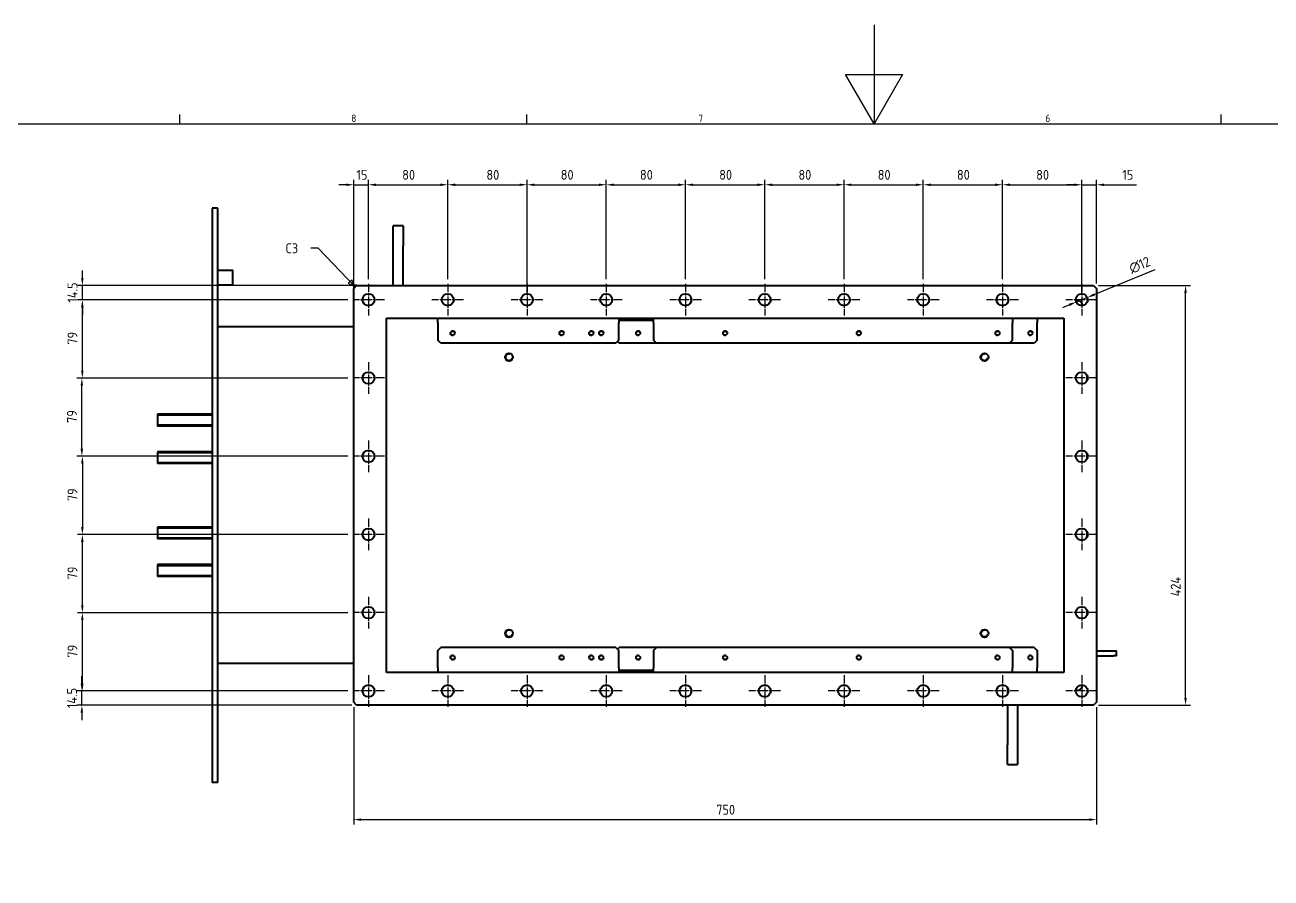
# Model space of a CAD drawing. Header units: millimetres. Extents: x 0 to 4205, y 0 to 2970.
# Drawn here: x 1245 to 2503, y 2108 to 2970 of the extents above; entities that cross this region are included whole.
import ezdxf

# ---------------------------------------------------------------- set-up
doc = ezdxf.new("R2010")
doc.units = ezdxf.units.MM
doc.header["$LTSCALE"] = 5
doc.linetypes.add('CHAIN', pattern=[0.3543, 0.2362, -0.0295, 0.0591, -0.0295])
doc.layers.get('0').update_dxf_attribs({"color": 3, "lineweight": 25})
for name, color, linetype, lineweight in [('가시적인 것(ISO)', 3, 'Continuous', 40), ('가시적인 좁은 것(ISO)', 3, 'Continuous', 35), ('경계(ISO)', 7, 'Continuous', 25), ('기호(ISO)', 5, 'Continuous', 25), ('중심 표식(ISO)', 1, 'Continuous', 25), ('치수(ISO)', 2, 'Continuous', 25)]:
    doc.layers.add(name, color=color, linetype=linetype, lineweight=lineweight)
doc.styles.add('문자 텍스트_PSTEK_POSCO', font='isocp.shx')
doc.styles.add('치수 텍스트_PSTEK_POSCO', font='isocp.shx')
doc.dimstyles.new('치수_PSTEK_POSCO', dxfattribs={"dimscale": 5, "dimtxt": 2, "dimasz": 1.5, "dimexe": 1, "dimexo": 1, "dimgap": 1, "dimtad": 1, "dimrnd": 1e-08, "dimdsep": 46, "dimtxsty": '치수 텍스트_PSTEK_POSCO', "dimcen": 0.09, "dimdle": 10, "dimclrd": 7, "dimclre": 7, "dimclrt": 2, "dimadec": 1, "dimazin": 2, "dimtfac": 1, "dimtmove": 0, "dimatfit": 3, "dimldrblk": 'Filled-2', "dimfxl": 0, "dimtolj": 1, "dimlwd": -1, "dimlwe": -1, "dimarcsym": 0})
doc.dimstyles.new('치수_PSTEK_POSCO$7', dxfattribs={"dimscale": 5, "dimtxt": 2, "dimasz": 1.5, "dimexe": 1, "dimexo": 1, "dimgap": 1, "dimtad": 1, "dimrnd": 1e-08, "dimdsep": 46, "dimtxsty": '치수 텍스트_PSTEK_POSCO', "dimcen": 0.09, "dimdle": 10, "dimclrd": 7, "dimclre": 7, "dimclrt": 2, "dimadec": 1, "dimazin": 2, "dimtfac": 1, "dimtmove": 0, "dimatfit": 3, "dimldrblk": 'Filled-2', "dimfxl": 0, "dimtolj": 1, "dimlwd": -1, "dimlwe": -1, "dimarcsym": 0})

# ---------------------------------------------------------------- blocks, each defined once
blk = doc.blocks.new('경계 Default Border')
at = {"layer": '경계(ISO)'}
for p, q in [((280.33, 574), (280.33, 575.9)), ((350.42, 574), (350.42, 575.9)), ((490.58, 574), (490.58, 575.9))]:
    blk.add_line(p, q, dxfattribs=at)
at = {"layer": '경계(ISO)', "flags": 128}
for points in [[(420.5, 594), (420.5, 574), (414.73, 584), (426.27, 584), (420.5, 574)], [(20, 20), (20, 574), (821, 574), (821, 20), (20, 20)]]:
    blk.add_lwpolyline(points, dxfattribs=at)
at = {"layer": '경계(ISO)', "color": 2, "char_height": 1.5, "attachment_point": 7, "style": '문자 텍스트_PSTEK_POSCO'}
for s, insert in [('8', (314.95, 574.39)), ('7', (385.03, 574.4)), ('6', (455.11, 574.39))]:
    blk.add_mtext(s, dxfattribs=dict(at, insert=insert))
blk = doc.blocks.new('*D44')
at = {"layer": 'Defpoints', "color": 0, "transparency": 16777216}
for p in [(1592.2, 2808.6), (1592.2, 2708.4), (1577.2, 2703.9)]:
    blk.add_point(p, dxfattribs=at)
at = {"layer": '치수(ISO)', "color": 7, "transparency": 16777216}
for p, q in [((1569.7, 2808.6), (1562.2, 2808.6)), ((1577.2, 2708.9), (1577.2, 2813.6)), ((1577.2, 2808.6), (1592.2, 2808.6)), ((1592.2, 2713.4), (1592.2, 2813.6)), ((1599.7, 2808.6), (1607.2, 2808.6))]:
    blk.add_line(p, q, dxfattribs=at)
for points in [[(1569.7, 2809.8), (1569.7, 2807.3), (1577.2, 2808.6)], [(1599.7, 2809.8), (1599.7, 2807.3), (1592.2, 2808.6)]]:
    blk.add_solid(points, dxfattribs=at)
at = {"layer": '치수(ISO)', "color": 2, "transparency": 16777216, "insert": (1580, 2818.6), "char_height": 10, "attachment_point": 4, "style": '치수 텍스트_PSTEK_POSCO'}
blk.add_mtext('\\A1;15', dxfattribs=at)
blk = doc.blocks.new('Filled-2')
at = {"color": 0}
for p, q in [((0, 0), (-1, 0.33)), ((-1, 0.33), (-1, -0.33)), ((-1, 0), (0, 0)), ((-1, -0.33), (0, 0))]:
    blk.add_line(p, q, dxfattribs=at)
at = {"color": 0, "flags": 128}
blk.add_lwpolyline([(-1, -0.33), (0, 0), (-1, 0.33), (-1, -0.33)], dxfattribs=at)
at = {"color": 0}
blk.add_solid([(-1, -0.33), (0, 0), (-1, 0.33), (-1, -0.33)], dxfattribs=at)
blk = doc.blocks.new('*D45')
at = {"layer": 'Defpoints', "color": 0, "transparency": 16777216}
for p in [(1672.2, 2808.6), (1592.2, 2708.4), (1672.2, 2708.4)]:
    blk.add_point(p, dxfattribs=at)
at = {"layer": '치수(ISO)', "color": 7, "transparency": 16777216}
for p, q in [((1592.2, 2713.4), (1592.2, 2813.6)), ((1599.7, 2808.6), (1664.7, 2808.6)), ((1672.2, 2713.4), (1672.2, 2813.6))]:
    blk.add_line(p, q, dxfattribs=at)
for points in [[(1599.7, 2809.8), (1599.7, 2807.3), (1592.2, 2808.6)], [(1664.7, 2809.8), (1664.7, 2807.3), (1672.2, 2808.6)]]:
    blk.add_solid(points, dxfattribs=at)
at = {"layer": '치수(ISO)', "color": 2, "transparency": 16777216, "insert": (1626.2, 2818.6), "char_height": 10, "attachment_point": 4, "style": '치수 텍스트_PSTEK_POSCO'}
blk.add_mtext('\\A1;80', dxfattribs=at)
blk = doc.blocks.new('*D46')
at = {"layer": 'Defpoints', "color": 0, "transparency": 16777216}
for p in [(1752.2, 2808.6), (1672.2, 2708.4), (1752.2, 2692.4)]:
    blk.add_point(p, dxfattribs=at)
at = {"layer": '치수(ISO)', "color": 7, "transparency": 16777216}
for p, q in [((1672.2, 2713.4), (1672.2, 2813.6)), ((1679.7, 2808.6), (1744.7, 2808.6)), ((1752.2, 2697.4), (1752.2, 2813.6))]:
    blk.add_line(p, q, dxfattribs=at)
for points in [[(1679.7, 2809.8), (1679.7, 2807.3), (1672.2, 2808.6)], [(1744.7, 2809.8), (1744.7, 2807.3), (1752.2, 2808.6)]]:
    blk.add_solid(points, dxfattribs=at)
at = {"layer": '치수(ISO)', "color": 2, "transparency": 16777216, "insert": (1711.2, 2818.6), "char_height": 10, "attachment_point": 4, "style": '치수 텍스트_PSTEK_POSCO'}
blk.add_mtext('\\A1;80', dxfattribs=at)
blk = doc.blocks.new('*D47')
at = {"layer": 'Defpoints', "color": 0, "transparency": 16777216}
for p in [(1832.2, 2808.6), (1832.2, 2708.4), (1752.2, 2692.4)]:
    blk.add_point(p, dxfattribs=at)
at = {"layer": '치수(ISO)', "color": 7, "transparency": 16777216}
for p, q in [((1752.2, 2697.4), (1752.2, 2813.6)), ((1759.7, 2808.6), (1824.7, 2808.6)), ((1832.2, 2713.4), (1832.2, 2813.6))]:
    blk.add_line(p, q, dxfattribs=at)
for points in [[(1759.7, 2809.8), (1759.7, 2807.3), (1752.2, 2808.6)], [(1824.7, 2809.8), (1824.7, 2807.3), (1832.2, 2808.6)]]:
    blk.add_solid(points, dxfattribs=at)
at = {"layer": '치수(ISO)', "color": 2, "transparency": 16777216, "insert": (1786.2, 2818.6), "char_height": 10, "attachment_point": 4, "style": '치수 텍스트_PSTEK_POSCO'}
blk.add_mtext('\\A1;80', dxfattribs=at)
blk = doc.blocks.new('*D48')
at = {"layer": 'Defpoints', "color": 0, "transparency": 16777216}
for p in [(1912.2, 2808.6), (1832.2, 2708.4), (1912.2, 2708.4)]:
    blk.add_point(p, dxfattribs=at)
at = {"layer": '치수(ISO)', "color": 7, "transparency": 16777216}
for p, q in [((1832.2, 2713.4), (1832.2, 2813.6)), ((1839.7, 2808.6), (1904.7, 2808.6)), ((1912.2, 2713.4), (1912.2, 2813.6))]:
    blk.add_line(p, q, dxfattribs=at)
for points in [[(1839.7, 2809.8), (1839.7, 2807.3), (1832.2, 2808.6)], [(1904.7, 2809.8), (1904.7, 2807.3), (1912.2, 2808.6)]]:
    blk.add_solid(points, dxfattribs=at)
at = {"layer": '치수(ISO)', "color": 2, "transparency": 16777216, "insert": (1866.2, 2818.6), "char_height": 10, "attachment_point": 4, "style": '치수 텍스트_PSTEK_POSCO'}
blk.add_mtext('\\A1;80', dxfattribs=at)
blk = doc.blocks.new('*D49')
at = {"layer": 'Defpoints', "color": 0, "transparency": 16777216}
for p in [(1992.2, 2808.6), (1912.2, 2708.4), (1992.2, 2708.4)]:
    blk.add_point(p, dxfattribs=at)
at = {"layer": '치수(ISO)', "color": 7, "transparency": 16777216}
for p, q in [((1912.2, 2713.4), (1912.2, 2813.6)), ((1919.7, 2808.6), (1984.7, 2808.6)), ((1992.2, 2713.4), (1992.2, 2813.6))]:
    blk.add_line(p, q, dxfattribs=at)
for points in [[(1919.7, 2809.8), (1919.7, 2807.3), (1912.2, 2808.6)], [(1984.7, 2809.8), (1984.7, 2807.3), (1992.2, 2808.6)]]:
    blk.add_solid(points, dxfattribs=at)
at = {"layer": '치수(ISO)', "color": 2, "transparency": 16777216, "insert": (1946.2, 2818.6), "char_height": 10, "attachment_point": 4, "style": '치수 텍스트_PSTEK_POSCO'}
blk.add_mtext('\\A1;80', dxfattribs=at)
blk = doc.blocks.new('*D50')
at = {"layer": 'Defpoints', "color": 0, "transparency": 16777216}
for p in [(2327.2, 2808.6), (2312.2, 2692.4), (2327.2, 2703.9)]:
    blk.add_point(p, dxfattribs=at)
at = {"layer": '치수(ISO)', "color": 7, "transparency": 16777216}
for p, q in [((2304.7, 2808.6), (2297.2, 2808.6)), ((2312.2, 2697.4), (2312.2, 2813.6)), ((2312.2, 2808.6), (2327.2, 2808.6)), ((2327.2, 2708.9), (2327.2, 2813.6)), ((2334.7, 2808.6), (2367.6, 2808.6))]:
    blk.add_line(p, q, dxfattribs=at)
for points in [[(2304.7, 2809.8), (2304.7, 2807.3), (2312.2, 2808.6)], [(2334.7, 2809.8), (2334.7, 2807.3), (2327.2, 2808.6)]]:
    blk.add_solid(points, dxfattribs=at)
at = {"layer": '치수(ISO)', "color": 2, "transparency": 16777216, "insert": (2353.2, 2818.6), "char_height": 10, "attachment_point": 4, "style": '치수 텍스트_PSTEK_POSCO'}
blk.add_mtext('\\A1;15', dxfattribs=at)
blk = doc.blocks.new('*D51')
at = {"layer": 'Defpoints', "color": 0, "transparency": 16777216}
for p in [(2312.2, 2808.6), (2232.2, 2708.4), (2312.2, 2692.4)]:
    blk.add_point(p, dxfattribs=at)
at = {"layer": '치수(ISO)', "color": 7, "transparency": 16777216}
for p, q in [((2232.2, 2713.4), (2232.2, 2813.6)), ((2239.7, 2808.6), (2304.7, 2808.6)), ((2312.2, 2697.4), (2312.2, 2813.6))]:
    blk.add_line(p, q, dxfattribs=at)
for points in [[(2239.7, 2809.8), (2239.7, 2807.3), (2232.2, 2808.6)], [(2304.7, 2809.8), (2304.7, 2807.3), (2312.2, 2808.6)]]:
    blk.add_solid(points, dxfattribs=at)
at = {"layer": '치수(ISO)', "color": 2, "transparency": 16777216, "insert": (2266.2, 2818.6), "char_height": 10, "attachment_point": 4, "style": '치수 텍스트_PSTEK_POSCO'}
blk.add_mtext('\\A1;80', dxfattribs=at)
blk = doc.blocks.new('*D52')
at = {"layer": 'Defpoints', "color": 0, "transparency": 16777216}
for p in [(2232.2, 2808.6), (2152.2, 2708.4), (2232.2, 2708.4)]:
    blk.add_point(p, dxfattribs=at)
at = {"layer": '치수(ISO)', "color": 7, "transparency": 16777216}
for p, q in [((2152.2, 2713.4), (2152.2, 2813.6)), ((2159.7, 2808.6), (2224.7, 2808.6)), ((2232.2, 2713.4), (2232.2, 2813.6))]:
    blk.add_line(p, q, dxfattribs=at)
for points in [[(2159.7, 2809.8), (2159.7, 2807.3), (2152.2, 2808.6)], [(2224.7, 2809.8), (2224.7, 2807.3), (2232.2, 2808.6)]]:
    blk.add_solid(points, dxfattribs=at)
at = {"layer": '치수(ISO)', "color": 2, "transparency": 16777216, "insert": (2186.2, 2818.6), "char_height": 10, "attachment_point": 4, "style": '치수 텍스트_PSTEK_POSCO'}
blk.add_mtext('\\A1;80', dxfattribs=at)
blk = doc.blocks.new('*D53')
at = {"layer": 'Defpoints', "color": 0, "transparency": 16777216}
for p in [(2152.2, 2808.6), (2072.2, 2708.4), (2152.2, 2708.4)]:
    blk.add_point(p, dxfattribs=at)
at = {"layer": '치수(ISO)', "color": 7, "transparency": 16777216}
for p, q in [((2072.2, 2713.4), (2072.2, 2813.6)), ((2079.7, 2808.6), (2144.7, 2808.6)), ((2152.2, 2713.4), (2152.2, 2813.6))]:
    blk.add_line(p, q, dxfattribs=at)
for points in [[(2079.7, 2809.8), (2079.7, 2807.3), (2072.2, 2808.6)], [(2144.7, 2809.8), (2144.7, 2807.3), (2152.2, 2808.6)]]:
    blk.add_solid(points, dxfattribs=at)
at = {"layer": '치수(ISO)', "color": 2, "transparency": 16777216, "insert": (2106.2, 2818.6), "char_height": 10, "attachment_point": 4, "style": '치수 텍스트_PSTEK_POSCO'}
blk.add_mtext('\\A1;80', dxfattribs=at)
blk = doc.blocks.new('*D54')
at = {"layer": 'Defpoints', "color": 0, "transparency": 16777216}
for p in [(2072.2, 2808.6), (1992.2, 2708.4), (2072.2, 2708.4)]:
    blk.add_point(p, dxfattribs=at)
at = {"layer": '치수(ISO)', "color": 7, "transparency": 16777216}
for p, q in [((1992.2, 2713.4), (1992.2, 2813.6)), ((1999.7, 2808.6), (2064.7, 2808.6)), ((2072.2, 2713.4), (2072.2, 2813.6))]:
    blk.add_line(p, q, dxfattribs=at)
for points in [[(1999.7, 2809.8), (1999.7, 2807.3), (1992.2, 2808.6)], [(2064.7, 2809.8), (2064.7, 2807.3), (2072.2, 2808.6)]]:
    blk.add_solid(points, dxfattribs=at)
at = {"layer": '치수(ISO)', "color": 2, "transparency": 16777216, "insert": (2026.2, 2818.6), "char_height": 10, "attachment_point": 4, "style": '치수 텍스트_PSTEK_POSCO'}
blk.add_mtext('\\A1;80', dxfattribs=at)
blk = doc.blocks.new('*D55')
at = {"layer": 'Defpoints', "color": 0, "transparency": 16777216}
for p in [(1302.8, 2297.4), (1576.2, 2297.4), (1580.2, 2282.9)]:
    blk.add_point(p, dxfattribs=at)
at = {"layer": '치수(ISO)', "color": 7, "transparency": 16777216}
for p, q in [((1302.8, 2304.9), (1302.8, 2312.4)), ((1571.2, 2297.4), (1297.8, 2297.4)), ((1302.8, 2282.9), (1302.8, 2297.4)), ((1575.2, 2282.9), (1297.8, 2282.9)), ((1302.8, 2275.4), (1302.8, 2267.9))]:
    blk.add_line(p, q, dxfattribs=at)
for points in [[(1301.5, 2304.9), (1304, 2304.9), (1302.8, 2297.4)], [(1301.5, 2275.4), (1304, 2275.4), (1302.8, 2282.9)]]:
    blk.add_solid(points, dxfattribs=at)
at = {"layer": '치수(ISO)', "color": 2, "transparency": 16777216, "insert": (1292.8, 2280), "char_height": 10, "attachment_point": 4, "rotation": 90, "style": '치수 텍스트_PSTEK_POSCO'}
blk.add_mtext('\\A1;14.5', dxfattribs=at)
blk = doc.blocks.new('*D56')
at = {"layer": 'Defpoints', "color": 0, "transparency": 16777216}
for p in [(1303.3, 2706.9), (1580.2, 2706.9), (1576.2, 2692.4)]:
    blk.add_point(p, dxfattribs=at)
at = {"layer": '치수(ISO)', "color": 7, "transparency": 16777216}
for p, q in [((1303.3, 2714.4), (1303.3, 2721.9)), ((1575.2, 2706.9), (1298.3, 2706.9)), ((1303.3, 2692.4), (1303.3, 2706.9)), ((1571.2, 2692.4), (1298.3, 2692.4)), ((1303.3, 2684.9), (1303.3, 2677.4))]:
    blk.add_line(p, q, dxfattribs=at)
for points in [[(1302, 2714.4), (1304.5, 2714.4), (1303.3, 2706.9)], [(1302, 2684.9), (1304.5, 2684.9), (1303.3, 2692.4)]]:
    blk.add_solid(points, dxfattribs=at)
at = {"layer": '치수(ISO)', "color": 2, "transparency": 16777216, "insert": (1293.3, 2689.5), "char_height": 10, "attachment_point": 4, "rotation": 90, "style": '치수 텍스트_PSTEK_POSCO'}
blk.add_mtext('\\A1;14.5', dxfattribs=at)
blk = doc.blocks.new('*D57')
at = {"layer": 'Defpoints', "color": 0, "transparency": 16777216}
for p in [(1303.3, 2692.4), (1576.2, 2692.4), (1576.2, 2613.4)]:
    blk.add_point(p, dxfattribs=at)
at = {"layer": '치수(ISO)', "color": 7, "transparency": 16777216}
for p, q in [((1571.2, 2692.4), (1298.3, 2692.4)), ((1303.3, 2620.9), (1303.3, 2684.9)), ((1571.2, 2613.4), (1298.3, 2613.4))]:
    blk.add_line(p, q, dxfattribs=at)
for points in [[(1302, 2684.9), (1304.5, 2684.9), (1303.3, 2692.4)], [(1302, 2620.9), (1304.5, 2620.9), (1303.3, 2613.4)]]:
    blk.add_solid(points, dxfattribs=at)
at = {"layer": '치수(ISO)', "color": 2, "transparency": 16777216, "insert": (1293.3, 2647.1), "char_height": 10, "attachment_point": 4, "rotation": 90, "style": '치수 텍스트_PSTEK_POSCO'}
blk.add_mtext('\\A1;79', dxfattribs=at)
blk = doc.blocks.new('*D58')
at = {"layer": 'Defpoints', "color": 0, "transparency": 16777216}
for p in [(1302.8, 2613.4), (1576.2, 2613.4), (1576.2, 2534.4)]:
    blk.add_point(p, dxfattribs=at)
at = {"layer": '치수(ISO)', "color": 7, "transparency": 16777216}
for p, q in [((1571.2, 2613.4), (1297.8, 2613.4)), ((1302.8, 2541.9), (1302.8, 2605.9)), ((1571.2, 2534.4), (1297.8, 2534.4))]:
    blk.add_line(p, q, dxfattribs=at)
for points in [[(1301.5, 2605.9), (1304, 2605.9), (1302.8, 2613.4)], [(1301.5, 2541.9), (1304, 2541.9), (1302.8, 2534.4)]]:
    blk.add_solid(points, dxfattribs=at)
at = {"layer": '치수(ISO)', "color": 2, "transparency": 16777216, "insert": (1292.8, 2568.1), "char_height": 10, "attachment_point": 4, "rotation": 90, "style": '치수 텍스트_PSTEK_POSCO'}
blk.add_mtext('\\A1;79', dxfattribs=at)
blk = doc.blocks.new('*D59')
at = {"layer": 'Defpoints', "color": 0, "transparency": 16777216}
for p in [(1303.3, 2376.4), (1576.2, 2376.4), (1576.2, 2297.4)]:
    blk.add_point(p, dxfattribs=at)
at = {"layer": '치수(ISO)', "color": 7, "transparency": 16777216}
for p, q in [((1571.2, 2376.4), (1298.3, 2376.4)), ((1303.3, 2304.9), (1303.3, 2368.9)), ((1571.2, 2297.4), (1298.3, 2297.4))]:
    blk.add_line(p, q, dxfattribs=at)
for points in [[(1302, 2368.9), (1304.5, 2368.9), (1303.3, 2376.4)], [(1302, 2304.9), (1304.5, 2304.9), (1303.3, 2297.4)]]:
    blk.add_solid(points, dxfattribs=at)
at = {"layer": '치수(ISO)', "color": 2, "transparency": 16777216, "insert": (1293.3, 2331.1), "char_height": 10, "attachment_point": 4, "rotation": 90, "style": '치수 텍스트_PSTEK_POSCO'}
blk.add_mtext('\\A1;79', dxfattribs=at)
blk = doc.blocks.new('*D60')
at = {"layer": 'Defpoints', "color": 0, "transparency": 16777216}
for p in [(2317.7, 2694.7), (2306.6, 2690.2)]:
    blk.add_point(p, dxfattribs=at)
at = {"layer": '치수(ISO)', "color": 7, "transparency": 16777216}
for p, q in [((2324.6, 2697.6), (2386.3, 2723)), ((2306.6, 2690.2), (2317.7, 2694.7)), ((2299.7, 2687.3), (2292.8, 2684.4))]:
    blk.add_line(p, q, dxfattribs=at)
for points in [[(2324.2, 2698.8), (2325.1, 2696.4), (2317.7, 2694.7)], [(2299.2, 2688.5), (2300.2, 2686.1), (2306.6, 2690.2)]]:
    blk.add_solid(points, dxfattribs=at)
at = {"layer": '치수(ISO)', "color": 2, "transparency": 16777216, "insert": (2360.7, 2723.3), "char_height": 10, "attachment_point": 4, "rotation": 22.4233, "style": '치수 텍스트_PSTEK_POSCO'}
blk.add_mtext('\\A1;∅12', dxfattribs=at)
blk = doc.blocks.new('*D61')
at = {"layer": 'Defpoints', "color": 0, "transparency": 16777216}
for p in [(1577.2, 2285.9), (2327.2, 2285.9), (2327.2, 2167.4)]:
    blk.add_point(p, dxfattribs=at)
at = {"layer": '치수(ISO)', "color": 7, "transparency": 16777216}
for p, q in [((1577.2, 2280.9), (1577.2, 2162.4)), ((2327.2, 2280.9), (2327.2, 2162.4)), ((1584.7, 2167.4), (2319.7, 2167.4))]:
    blk.add_line(p, q, dxfattribs=at)
for points in [[(1584.7, 2168.7), (1584.7, 2166.2), (1577.2, 2167.4)], [(2319.7, 2168.7), (2319.7, 2166.2), (2327.2, 2167.4)]]:
    blk.add_solid(points, dxfattribs=at)
at = {"layer": '치수(ISO)', "color": 2, "transparency": 16777216, "insert": (1943.2, 2177.4), "char_height": 10, "attachment_point": 4, "style": '치수 텍스트_PSTEK_POSCO'}
blk.add_mtext('\\A1;750', dxfattribs=at)
blk = doc.blocks.new('*D62')
at = {"layer": 'Defpoints', "color": 0, "transparency": 16777216}
for p in [(2324.2, 2706.9), (2417, 2706.9), (2324.2, 2282.9)]:
    blk.add_point(p, dxfattribs=at)
at = {"layer": '치수(ISO)', "color": 7, "transparency": 16777216}
for p, q in [((2329.2, 2706.9), (2422, 2706.9)), ((2417, 2290.4), (2417, 2699.4)), ((2329.2, 2282.9), (2422, 2282.9))]:
    blk.add_line(p, q, dxfattribs=at)
for points in [[(2415.7, 2699.4), (2418.2, 2699.4), (2417, 2706.9)], [(2415.7, 2290.4), (2418.2, 2290.4), (2417, 2282.9)]]:
    blk.add_solid(points, dxfattribs=at)
at = {"layer": '치수(ISO)', "color": 2, "transparency": 16777216, "insert": (2407, 2392.9), "char_height": 10, "attachment_point": 4, "rotation": 90, "style": '치수 텍스트_PSTEK_POSCO'}
blk.add_mtext('\\A1;424', dxfattribs=at)
blk = doc.blocks.new('*D112')
at = {"layer": 'Defpoints', "color": 0, "transparency": 16777216}
for p in [(1576.2, 2534.4), (1303.3, 2455.4), (1576.2, 2455.4)]:
    blk.add_point(p, dxfattribs=at)
at = {"layer": '치수(ISO)', "color": 7, "transparency": 16777216}
for p, q in [((1571.2, 2534.4), (1298.3, 2534.4)), ((1303.3, 2526.9), (1303.3, 2462.9)), ((1571.2, 2455.4), (1298.3, 2455.4))]:
    blk.add_line(p, q, dxfattribs=at)
for points in [[(1302, 2526.9), (1304.5, 2526.9), (1303.3, 2534.4)], [(1302, 2462.9), (1304.5, 2462.9), (1303.3, 2455.4)]]:
    blk.add_solid(points, dxfattribs=at)
at = {"layer": '치수(ISO)', "color": 2, "transparency": 16777216, "insert": (1293.3, 2489.1), "char_height": 10, "attachment_point": 4, "rotation": 90, "style": '치수 텍스트_PSTEK_POSCO'}
blk.add_mtext('\\A1;79', dxfattribs=at)
blk = doc.blocks.new('*D113')
at = {"layer": 'Defpoints', "color": 0, "transparency": 16777216}
for p in [(1303.3, 2455.4), (1576.2, 2455.4), (1576.2, 2376.4)]:
    blk.add_point(p, dxfattribs=at)
at = {"layer": '치수(ISO)', "color": 7, "transparency": 16777216}
for p, q in [((1571.2, 2455.4), (1298.3, 2455.4)), ((1303.3, 2383.9), (1303.3, 2447.9)), ((1571.2, 2376.4), (1298.3, 2376.4))]:
    blk.add_line(p, q, dxfattribs=at)
for points in [[(1302, 2447.9), (1304.5, 2447.9), (1303.3, 2455.4)], [(1302, 2383.9), (1304.5, 2383.9), (1303.3, 2376.4)]]:
    blk.add_solid(points, dxfattribs=at)
at = {"layer": '치수(ISO)', "color": 2, "transparency": 16777216, "insert": (1293.3, 2410.1), "char_height": 10, "attachment_point": 4, "rotation": 90, "style": '치수 텍스트_PSTEK_POSCO'}
blk.add_mtext('\\A1;79', dxfattribs=at)

msp = doc.modelspace()

# ---------------------------------------------------------------- linework, layer by layer
at = {"layer": '가시적인 것(ISO)'}
for p, q in [((1434.1669, 2784.9473), (1434.1669, 2204.9473)), ((1440.1669, 2784.9473), (1434.1669, 2784.9473)), ((1440.1669, 2204.9473), (1440.1669, 2784.9473)), ((1627.1669, 2766.9473), (1617.1669, 2766.9473)), ((1617.1669, 2746.9473), (1617.1669, 2766.9473)), ((1627.1669, 2766.9473), (1627.1669, 2746.9473)), ((1617.1669, 2706.9473), (1617.1669, 2746.9473)), ((1627.1669, 2706.9473), (1627.1669, 2746.9473)), ((1440.1669, 2722.4473), (1455.1669, 2722.4473)), ((1455.1669, 2707.4473), (1455.1669, 2722.4473)), ((1440.1669, 2707.4473), (1455.1669, 2707.4473)), ((1577.1669, 2703.9473), (1580.1669, 2706.9473)), ((1580.1669, 2706.9473), (1577.1669, 2706.9473)), ((1577.1669, 2706.9473), (1577.1669, 2703.9473)), ((1580.1669, 2706.9473), (2324.1669, 2706.9473)), ((2324.1669, 2706.9473), (2327.1669, 2703.9473)), ((1577.1669, 2285.9473), (1577.1669, 2703.9473)), ((2327.1669, 2703.9473), (2327.1669, 2285.9473)), ((2306.1878, 2691.9473), (2309.1669, 2691.9473)), ((2309.1669, 2691.9473), (2312.1669, 2688.9473)), ((2312.1669, 2688.9473), (2312.1669, 2686.4473)), ((1610.3669, 2316.1473), (1610.3669, 2673.7473)), ((1610.3669, 2673.7473), (2293.9669, 2673.7473)), ((1662.1669, 2669.1473), (1662.1669, 2673.7473)), ((1662.1669, 2669.1473), (1662.1669, 2651.7473)), ((1844.8669, 2673.7473), (1844.8669, 2669.1473)), ((1879.8669, 2671.4473), (1844.8669, 2671.4473)), ((1844.8669, 2651.7473), (1844.8669, 2669.1473)), ((1879.8669, 2669.1473), (1879.8669, 2673.7473)), ((1879.8669, 2669.1473), (1879.8669, 2651.7473)), ((2242.1669, 2673.7473), (2242.1669, 2669.1473)), ((2242.1669, 2651.7473), (2242.1669, 2669.1473)), ((2267.1669, 2673.7473), (2267.1669, 2669.1473)), ((2267.1669, 2651.7473), (2267.1669, 2669.1473)), ((2293.9669, 2673.7473), (2293.9669, 2316.1473)), ((1577.1669, 2664.9473), (1440.1669, 2664.9473)), ((1665.1669, 2648.7473), (1662.1669, 2651.7473)), ((1841.8669, 2648.7473), (1665.1669, 2648.7473)), ((1844.8669, 2651.7473), (1841.8669, 2648.7473)), ((1845.1669, 2648.7473), (1843.5169, 2650.3973)), ((1882.8669, 2648.7473), (1845.1669, 2648.7473)), ((1882.8669, 2648.7473), (1879.8669, 2651.7473)), ((2239.1669, 2648.7473), (1882.8669, 2648.7473)), ((2242.1669, 2651.7473), (2239.1669, 2648.7473)), ((2264.1669, 2648.7473), (2239.1669, 2648.7473)), ((2267.1669, 2651.7473), (2264.1669, 2648.7473)), ((2317.1669, 2616.7639), (2317.1669, 2610.1307)), ((1379.1669, 2576.9473), (1379.1669, 2564.9473)), ((1434.1669, 2576.9473), (1379.1669, 2576.9473)), ((1434.1669, 2564.9473), (1379.1669, 2564.9473)), ((1379.1669, 2538.9473), (1379.1669, 2526.9473)), ((1434.1669, 2538.9473), (1379.1669, 2538.9473)), ((2317.1669, 2537.7639), (2317.1669, 2531.1307)), ((1434.1669, 2526.9473), (1379.1669, 2526.9473)), ((1379.1669, 2462.9473), (1379.1669, 2450.9473)), ((1434.1669, 2462.9473), (1379.1669, 2462.9473)), ((2317.1669, 2458.7639), (2317.1669, 2452.1307)), ((1434.1669, 2450.9473), (1379.1669, 2450.9473)), ((1379.1669, 2424.9473), (1379.1669, 2412.9473)), ((1434.1669, 2424.9473), (1379.1669, 2424.9473)), ((1434.1669, 2412.9473), (1379.1669, 2412.9473)), ((2317.1669, 2379.7639), (2317.1669, 2373.1307)), ((1662.1669, 2338.1473), (1665.1669, 2341.1473)), ((1841.8669, 2341.1473), (1665.1669, 2341.1473)), ((1841.8669, 2341.1473), (1844.8669, 2338.1473)), ((1843.5169, 2339.4973), (1845.1669, 2341.1473)), ((1882.8669, 2341.1473), (1845.1669, 2341.1473)), ((1879.8669, 2338.1473), (1882.8669, 2341.1473)), ((2239.1669, 2341.1473), (1882.8669, 2341.1473)), ((2264.1669, 2341.1473), (2239.1669, 2341.1473)), ((2239.1669, 2341.1473), (2242.1669, 2338.1473)), ((2264.1669, 2341.1473), (2267.1669, 2338.1473)), ((1662.1669, 2320.7473), (1662.1669, 2338.1473)), ((1844.8669, 2320.7473), (1844.8669, 2338.1473)), ((1879.8669, 2338.1473), (1879.8669, 2320.7473)), ((2242.1669, 2338.1473), (2242.1669, 2320.7473)), ((2267.1669, 2338.1473), (2267.1669, 2320.7473)), ((2327.1669, 2337.9473), (2344.1669, 2337.9473)), ((2327.1669, 2332.9473), (2344.1669, 2332.9473)), ((2344.1669, 2337.9473), (2347.1669, 2337.9473)), ((2347.1669, 2332.9473), (2344.1669, 2332.9473)), ((2347.1669, 2332.9473), (2347.1669, 2337.9473)), ((1577.1669, 2324.9473), (1440.1669, 2324.9473)), ((2293.9669, 2316.1473), (1610.3669, 2316.1473)), ((1662.1669, 2320.7473), (1662.1669, 2316.1473)), ((1844.8669, 2320.7473), (1844.8669, 2316.1473)), ((1844.8669, 2318.4473), (1879.8669, 2318.4473)), ((1879.8669, 2316.1473), (1879.8669, 2320.7473)), ((2242.1669, 2316.1473), (2242.1669, 2320.7473)), ((2267.1669, 2316.1473), (2267.1669, 2320.7473)), ((2312.1669, 2303.4473), (2312.1669, 2300.9473)), ((2237.1669, 2300.7639), (2237.1669, 2294.1307)), ((2309.1669, 2297.9473), (2306.1878, 2297.9473)), ((2312.1669, 2300.9473), (2309.1669, 2297.9473)), ((1580.1669, 2282.9473), (1577.1669, 2285.9473)), ((2324.1669, 2282.9473), (1580.1669, 2282.9473)), ((2237.1669, 2282.9473), (2237.1669, 2242.9473)), ((2247.1669, 2282.9473), (2247.1669, 2242.9473)), ((2327.1669, 2285.9473), (2324.1669, 2282.9473)), ((2237.1669, 2222.9473), (2237.1669, 2242.9473)), ((2247.1669, 2242.9473), (2247.1669, 2222.9473)), ((2237.1669, 2222.9473), (2247.1669, 2222.9473)), ((1440.1669, 2204.9473), (1434.1669, 2204.9473))]:
    msp.add_line(p, q, dxfattribs=at)
for centre, radius in [((1592.1669, 2692.4473), 6), ((1672.1669, 2692.4473), 6), ((1752.1669, 2692.4473), 6), ((1832.1669, 2692.4473), 6), ((1912.1669, 2692.4473), 6), ((1992.1669, 2692.4473), 6), ((2072.1669, 2692.4473), 6), ((2152.1669, 2692.4473), 6), ((2232.1669, 2692.4473), 6), ((2312.1669, 2692.4473), 6), ((1677.1669, 2658.7473), 2.067), ((1787.1669, 2658.7473), 2.067), ((1817.1669, 2658.7473), 2.067), ((1827.1669, 2658.7473), 2.067), ((1864.3669, 2658.7473), 2.067), ((1952.1669, 2658.7473), 2.067), ((2087.1669, 2658.7473), 2.067), ((2227.1669, 2658.7473), 2.067), ((2260.3669, 2658.7473), 2.067), ((1733.9669, 2634.4473), 4), ((2213.9669, 2634.4473), 4), ((1592.1669, 2613.4473), 6), ((2312.1669, 2613.4473), 6), ((1592.1669, 2534.4473), 6), ((2312.1669, 2534.4473), 6), ((1592.1669, 2455.4473), 6), ((2312.1669, 2455.4473), 6), ((1592.1669, 2376.4473), 6), ((2312.1669, 2376.4473), 6), ((1733.9669, 2355.4473), 4), ((2213.9669, 2355.4473), 4), ((1677.1669, 2331.1473), 2.067), ((1787.1669, 2331.1473), 2.067), ((1817.1669, 2331.1473), 2.067), ((1827.1669, 2331.1473), 2.067), ((1864.3669, 2331.1473), 2.067), ((1952.1669, 2331.1473), 2.067), ((2087.1669, 2331.1473), 2.067), ((2227.1669, 2331.1473), 2.067), ((2260.3669, 2331.1473), 2.067), ((1592.1669, 2297.4473), 6), ((1672.1669, 2297.4473), 6), ((1752.1669, 2297.4473), 6), ((1832.1669, 2297.4473), 6), ((1912.1669, 2297.4473), 6), ((1992.1669, 2297.4473), 6), ((2072.1669, 2297.4473), 6), ((2152.1669, 2297.4473), 6), ((2232.1669, 2297.4473), 6), ((2312.1669, 2297.4473), 6)]:
    msp.add_circle(centre, radius, dxfattribs=at)
at = {"layer": '가시적인 좁은 것(ISO)'}
for p, q in [((1434.1669, 2575.8973), (1379.1669, 2575.8973)), ((1379.1669, 2565.9973), (1434.1669, 2565.9973)), ((1434.1669, 2537.8973), (1379.1669, 2537.8973)), ((1379.1669, 2527.9973), (1434.1669, 2527.9973)), ((1434.1669, 2461.8973), (1379.1669, 2461.8973)), ((1379.1669, 2451.9973), (1434.1669, 2451.9973)), ((1434.1669, 2423.8973), (1379.1669, 2423.8973)), ((1379.1669, 2413.9973), (1434.1669, 2413.9973))]:
    msp.add_line(p, q, dxfattribs=at)
for centre, radius, start, end in [((1677.1669, 2658.7473), 2.5, 10, 280), ((1787.1669, 2658.7473), 2.5, 10, 280), ((1817.1669, 2658.7473), 2.5, 10, 280), ((1827.1669, 2658.7473), 2.5, 10, 280), ((1864.3669, 2658.7473), 2.5, 10, 280), ((1952.1669, 2658.7473), 2.5, 10, 280), ((2087.1669, 2658.7473), 2.5, 10, 280), ((2227.1669, 2658.7473), 2.5, 10, 280), ((2260.3669, 2658.7473), 2.5, 10, 280), ((1733.9669, 2634.4473), 3.256, 80, 350), ((2213.9669, 2634.4473), 3.256, 80, 350), ((1733.9669, 2355.4473), 3.256, 80, 350), ((2213.9669, 2355.4473), 3.256, 80, 350), ((1677.1669, 2331.1473), 2.5, 80, 350), ((1787.1669, 2331.1473), 2.5, 80, 350), ((1817.1669, 2331.1473), 2.5, 80, 350), ((1827.1669, 2331.1473), 2.5, 80, 350), ((1864.3669, 2331.1473), 2.5, 80, 350), ((1952.1669, 2331.1473), 2.5, 80, 350), ((2087.1669, 2331.1473), 2.5, 80, 350), ((2227.1669, 2331.1473), 2.5, 80, 350), ((2260.3669, 2331.1473), 2.5, 80, 350)]:
    msp.add_arc(centre, radius, start, end, dxfattribs=at)
at = {"layer": '중심 표식(ISO)', "linetype": 'CHAIN', "ltscale": 7.111628}
for p, q in [((1592.1669, 2708.4473), (1592.1669, 2676.4473)), ((1672.1669, 2708.4473), (1672.1669, 2676.4473)), ((1752.1669, 2708.4473), (1752.1669, 2676.4473)), ((1832.1669, 2708.4473), (1832.1669, 2676.4473)), ((1912.1669, 2708.4473), (1912.1669, 2676.4473)), ((1992.1669, 2708.4473), (1992.1669, 2676.4473)), ((2072.1669, 2708.4473), (2072.1669, 2676.4473)), ((2152.1669, 2708.4473), (2152.1669, 2676.4473)), ((2232.1669, 2708.4473), (2232.1669, 2676.4473)), ((2312.1669, 2708.4473), (2312.1669, 2676.4473)), ((1608.1669, 2692.4473), (1576.1669, 2692.4473)), ((1688.1669, 2692.4473), (1656.1669, 2692.4473)), ((1768.1669, 2692.4473), (1736.1669, 2692.4473)), ((1848.1669, 2692.4473), (1816.1669, 2692.4473)), ((1928.1669, 2692.4473), (1896.1669, 2692.4473)), ((2008.1669, 2692.4473), (1976.1669, 2692.4473)), ((2088.1669, 2692.4473), (2056.1669, 2692.4473)), ((2168.1669, 2692.4473), (2136.1669, 2692.4473)), ((2248.1669, 2692.4473), (2216.1669, 2692.4473)), ((2328.1669, 2692.4473), (2296.1669, 2692.4473)), ((1592.1669, 2629.4473), (1592.1669, 2597.4473)), ((2312.1669, 2629.4473), (2312.1669, 2597.4473)), ((1608.1669, 2613.4473), (1576.1669, 2613.4473)), ((2328.1669, 2613.4473), (2296.1669, 2613.4473)), ((1592.1669, 2550.4473), (1592.1669, 2518.4473)), ((2312.1669, 2550.4473), (2312.1669, 2518.4473)), ((1608.1669, 2534.4473), (1576.1669, 2534.4473)), ((2328.1669, 2534.4473), (2296.1669, 2534.4473)), ((1592.1669, 2471.4473), (1592.1669, 2439.4473)), ((2312.1669, 2471.4473), (2312.1669, 2439.4473)), ((1608.1669, 2455.4473), (1576.1669, 2455.4473)), ((2328.1669, 2455.4473), (2296.1669, 2455.4473)), ((1592.1669, 2392.4473), (1592.1669, 2360.4473)), ((2312.1669, 2392.4473), (2312.1669, 2360.4473)), ((1608.1669, 2376.4473), (1576.1669, 2376.4473)), ((2328.1669, 2376.4473), (2296.1669, 2376.4473)), ((1592.1669, 2313.4473), (1592.1669, 2281.4473)), ((1672.1669, 2313.4473), (1672.1669, 2281.4473)), ((1752.1669, 2313.4473), (1752.1669, 2281.4473)), ((1832.1669, 2313.4473), (1832.1669, 2281.4473)), ((1912.1669, 2313.4473), (1912.1669, 2281.4473)), ((1992.1669, 2313.4473), (1992.1669, 2281.4473)), ((2072.1669, 2313.4473), (2072.1669, 2281.4473)), ((2152.1669, 2313.4473), (2152.1669, 2281.4473)), ((2232.1669, 2313.4473), (2232.1669, 2281.4473)), ((2312.1669, 2313.4473), (2312.1669, 2281.4473)), ((1608.1669, 2297.4473), (1576.1669, 2297.4473)), ((1688.1669, 2297.4473), (1656.1669, 2297.4473)), ((1768.1669, 2297.4473), (1736.1669, 2297.4473)), ((1848.1669, 2297.4473), (1816.1669, 2297.4473)), ((1928.1669, 2297.4473), (1896.1669, 2297.4473)), ((2008.1669, 2297.4473), (1976.1669, 2297.4473)), ((2088.1669, 2297.4473), (2056.1669, 2297.4473)), ((2168.1669, 2297.4473), (2136.1669, 2297.4473)), ((2248.1669, 2297.4473), (2216.1669, 2297.4473)), ((2328.1669, 2297.4473), (2296.1669, 2297.4473))]:
    msp.add_line(p, q, dxfattribs=at)

# ---------------------------------------------------------------- block references
at = {"xscale": 5, "yscale": 5, "zscale": 5}
msp.add_blockref('경계 Default Border', (0, 0), dxfattribs=at)

# ---------------------------------------------------------------- texts
at = {"layer": '기호(ISO)', "color": 2, "insert": (1508.3239, 2744.4214), "char_height": 10, "attachment_point": 4, "style": '치수 텍스트_PSTEK_POSCO'}
msp.add_mtext('{C3}', dxfattribs=at)

# ---------------------------------------------------------------- dimensions: what is measured, and where the dimension line sits
at = {"layer": '치수(ISO)', "color": 7}
for base, p1, p2, angle, override, picture, middle in [((1592.1669, 2808.5551), (1577.1669, 2703.9473), (1592.1669, 2708.4473), 180, {"dimdec": 2, "dimtp": 0, "dimtm": 0, "dimtdec": 2, "dimtofl": 1, "dimatfit": 1}, '*D44', (1584.6669, 2808.5551)), ((1672.1669, 2808.5551), (1592.1669, 2708.4473), (1672.1669, 2708.4473), 180, {"dimdec": 2, "dimtp": 0, "dimtm": 0, "dimtdec": 2, "dimtofl": 0, "dimatfit": 1}, '*D45', (1631.6669, 2808.5551)), ((1752.1669, 2808.5551), (1672.1669, 2708.4473), (1752.1669, 2692.4473), 180, {"dimdec": 2, "dimtp": 0, "dimtm": 0, "dimtdec": 2, "dimtofl": 0, "dimatfit": 1}, '*D46', (1716.6669, 2808.5551)), ((1832.1669, 2808.5551), (1752.1669, 2692.4473), (1832.1669, 2708.4473), 180, {"dimdec": 2, "dimtp": 0, "dimtm": 0, "dimtdec": 2, "dimtofl": 0, "dimatfit": 1}, '*D47', (1791.6669, 2808.5551)), ((1912.1669, 2808.5551), (1832.1669, 2708.4473), (1912.1669, 2708.4473), 180, {"dimdec": 2, "dimtp": 0, "dimtm": 0, "dimtdec": 2, "dimtofl": 0, "dimatfit": 1}, '*D48', (1871.6669, 2808.5551)), ((1992.1669, 2808.5551), (1912.1669, 2708.4473), (1992.1669, 2708.4473), 180, {"dimdec": 2, "dimtp": 0, "dimtm": 0, "dimtdec": 2, "dimtofl": 0, "dimatfit": 1}, '*D49', (1951.6669, 2808.5551)), ((2072.1669, 2808.5551), (1992.1669, 2708.4473), (2072.1669, 2708.4473), 180, {"dimdec": 2, "dimtp": 0, "dimtm": 0, "dimtdec": 2, "dimtofl": 0, "dimatfit": 1}, '*D54', (2031.6669, 2808.5551)), ((2152.1669, 2808.5551), (2072.1669, 2708.4473), (2152.1669, 2708.4473), 180, {"dimdec": 2, "dimtp": 0, "dimtm": 0, "dimtdec": 2, "dimtofl": 0, "dimatfit": 1}, '*D53', (2111.6669, 2808.5551)), ((2232.1669, 2808.5551), (2152.1669, 2708.4473), (2232.1669, 2708.4473), 180, {"dimdec": 2, "dimtp": 0, "dimtm": 0, "dimtdec": 2, "dimtofl": 0, "dimatfit": 1}, '*D52', (2191.6669, 2808.5551)), ((2312.1669, 2808.5551), (2232.1669, 2708.4473), (2312.1669, 2692.4473), 180, {"dimdec": 2, "dimtp": 0, "dimtm": 0, "dimtdec": 2, "dimtofl": 0, "dimatfit": 1}, '*D51', (2271.6669, 2808.5551)), ((2327.1669, 2808.5551), (2312.1669, 2692.4473), (2327.1669, 2703.9473), 180, {"dimdec": 2, "dimtp": 0, "dimtm": 0, "dimtdec": 2, "dimtofl": 1, "dimatfit": 1}, '*D50', (2357.8776, 2808.5551)), ((1303.281, 2706.9473), (1576.1669, 2692.4473), (1580.1669, 2706.9473), 90, {"dimdec": 2, "dimtp": 0, "dimtm": 0, "dimtdec": 2, "dimtofl": 1, "dimatfit": 1}, '*D56', (1303.281, 2699.6973)), ((2416.9585, 2706.9473), (2324.1669, 2282.9473), (2324.1669, 2706.9473), 90, {"dimdec": 2, "dimtp": 0, "dimtm": 0, "dimtdec": 2, "dimtofl": 0, "dimatfit": 1}, '*D62', (2416.9585, 2402.9473)), ((1303.281, 2692.4473), (1576.1669, 2613.4473), (1576.1669, 2692.4473), 90, {"dimdec": 2, "dimtp": 0, "dimtm": 0, "dimtdec": 2, "dimtofl": 0, "dimatfit": 1}, '*D57', (1303.281, 2652.9473)), ((1302.781, 2613.4473), (1576.1669, 2534.4473), (1576.1669, 2613.4473), 90, {"dimdec": 2, "dimtp": 0, "dimtm": 0, "dimtdec": 2, "dimtofl": 0, "dimatfit": 1}, '*D58', (1302.781, 2573.9473)), ((1303.281, 2455.4473), (1576.1669, 2534.4473), (1576.1669, 2455.4473), 90, {"dimdec": 2, "dimtp": 0, "dimtm": 0, "dimtdec": 2, "dimtofl": 0, "dimatfit": 1}, '*D112', (1303.281, 2494.9473)), ((1303.281, 2455.4473), (1576.1669, 2376.4473), (1576.1669, 2455.4473), 90, {"dimdec": 2, "dimtp": 0, "dimtm": 0, "dimtdec": 2, "dimtofl": 0, "dimatfit": 1}, '*D113', (1303.281, 2415.9473)), ((1303.281, 2376.4473), (1576.1669, 2297.4473), (1576.1669, 2376.4473), 90, {"dimdec": 2, "dimtp": 0, "dimtm": 0, "dimtdec": 2, "dimtofl": 0, "dimatfit": 1}, '*D59', (1303.281, 2336.9473)), ((1302.781, 2297.4473), (1580.1669, 2282.9473), (1576.1669, 2297.4473), 90, {"dimdec": 2, "dimtp": 0, "dimtm": 0, "dimtdec": 2, "dimtofl": 1, "dimatfit": 1}, '*D55', (1302.781, 2290.1973))]:
    dim = msp.add_linear_dim(base=base, p1=p1, p2=p2, angle=angle, dimstyle='치수_PSTEK_POSCO', override=override, dxfattribs=at)
    dim.commit()
    dim.dimension.update_dxf_attribs({"geometry": picture, "text_midpoint": middle, "dimtype": 160})
dim = msp.add_diameter_dim_2p(p1=(2306.6206, 2690.1586), p2=(2317.7133, 2694.736), dimstyle='치수_PSTEK_POSCO', override={"dimdec": 2, "dimlfac": 1, "dimtp": 0, "dimtm": 0, "dimtdec": 2, "dimatfit": 2}, dxfattribs=at)
dim.commit()
dim.dimension.update_dxf_attribs({"geometry": '*D60', "text_midpoint": (2373.1012, 2717.5916), "dimtype": 163})
dim = msp.add_linear_dim(base=(2327.1669, 2167.4429), p1=(1577.1669, 2285.9473), p2=(2327.1669, 2285.9473), dimstyle='치수_PSTEK_POSCO', override={"dimdec": 2, "dimtp": 0, "dimtm": 0, "dimtdec": 2, "dimtofl": 0, "dimatfit": 1}, dxfattribs=at)
dim.commit()
dim.dimension.update_dxf_attribs({"geometry": '*D61', "text_midpoint": (1952.1669, 2167.4429), "dimtype": 160})

# ---------------------------------------------------------------- leaders
at = {"layer": '기호(ISO)', "color": 7, "annotation_type": 0, "has_hookline": 1, "hookline_direction": 1, "text_width": 11.8802}
msp.add_leader([(1578.6669, 2705.4473), (1541.39, 2744.4214), (1533.89, 2744.4214)], dimstyle='치수_PSTEK_POSCO$7', override={"dimtad": 0}, dxfattribs=at)

doc.saveas('drawing.dxf')
